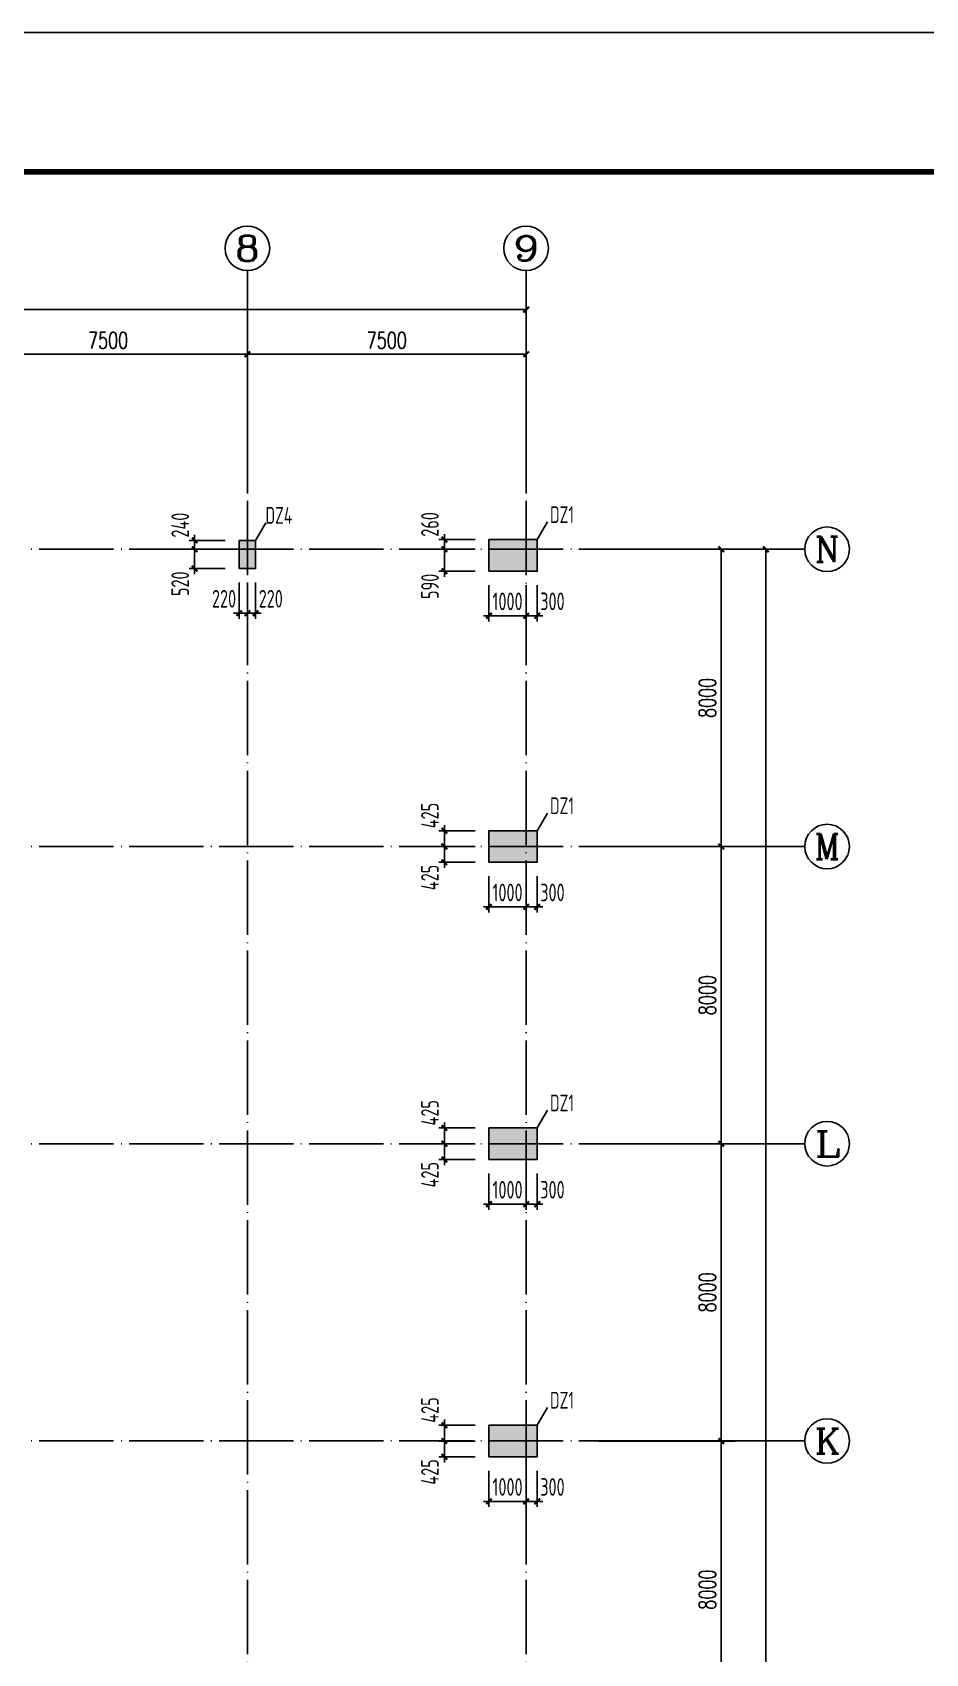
# Model space of a CAD drawing. Extents: x 14475413 to 15955882, y -732572 to -282951.
# Drawn here: x 14954831 to 14978864, y -510457 to -466825 of the extents above; entities that cross this region are included whole.
import ezdxf
from ezdxf.enums import TextEntityAlignment as Align

# ---------------------------------------------------------------- set-up
doc = ezdxf.new("R2010")
doc.units = 0
doc.header["$LTSCALE"] = 1000
doc.header["$MEASUREMENT"] = 0
doc.linetypes.add('DOTE', pattern=[2.42, 2, -0.2, 0.02, -0.2])
for name, color, linetype in [('AXIS', 3, 'Continuous'), ('AXIS_TEXT', 7, 'Continuous'), ('COLU', 253, 'Continuous'), ('COLU_DIM', 3, 'Continuous'), ('COLU_HATCH', 251, 'Continuous'), ('DOTE', 1, 'DOTE'), ('STAIR', 2, 'Continuous'), ('TK', 4, 'Continuous')]:
    doc.layers.add(name, color=color, linetype=linetype)
doc.styles.add('_TCH_AXIS', font='COMPLEX', dxfattribs={"bigfont": 'GBCBIG'})
doc.styles.add('_TCH_DIM_T3', font='SIMPLEX', dxfattribs={"width": 0.705882, "bigfont": 'GBCBIG'})
doc.styles.add('COMPLEX', font='COMPLEX')
doc.styles.add('TSSD_Dimension', font='Tssdeng.shx', dxfattribs={"width": 0.7, "bigfont": 'hztxt.shx'})
doc.styles.add('TSSD_REIN', font='tssdeng.shx', dxfattribs={"width": 0.7, "bigfont": 'tssdchn.shx'})
doc.dimstyles.new('_TCH_ARCH&&150', dxfattribs={"dimtxt": 446.25, "dimasz": 150, "dimexe": 375, "dimexo": 450, "dimgap": 150, "dimtad": 1, "dimdec": 0, "dimzin": 0, "dimdsep": 46, "dimtxsty": '_TCH_DIM_T3', "dimblk": 'ARCHTICK', "dimcen": 0.09, "dimclrt": 7, "dimazin": 2, "dimtfac": 1, "dimtdec": 0, "dimtix": 1, "dimtmove": 2, "dimatfit": 3, "dimfxl": 0, "dimtolj": 1, "dimtzin": 0, "dimarcsym": 0})
doc.dimstyles.new('TSSD_150_150', dxfattribs={"dimtxt": 475, "dimasz": 150, "dimexe": 150, "dimexo": 375, "dimgap": 150, "dimtad": 1, "dimdec": 0, "dimzin": 0, "dimdsep": 46, "dimtxsty": 'TSSD_Dimension', "dimblk": 'ARCHTICK', "dimcen": 0, "dimdle": 150, "dimclrt": 7, "dimadec": 0, "dimazin": 0, "dimtfac": 1, "dimtdec": 0, "dimtix": 1, "dimtmove": 2, "dimatfit": 3, "dimfxl": 0, "dimtolj": 1, "dimtzin": 0, "dimarcsym": 0})

# ---------------------------------------------------------------- blocks, each defined once
blk = doc.blocks.new('_ArchTick')
at = {"color": 0, "linetype": 'ByBlock', "const_width": 0.4}
blk.add_lwpolyline([(-0.5, -0.5), (0.5, 0.5)], dxfattribs=at)
blk = doc.blocks.new('*D67')
at = {"layer": 'COLU_DIM', "color": 0, "lineweight": -2, "ltscale": 0.5}
for p, q in [((14968116, -481701), (14968116, -482676)), ((14968416, -481701), (14968416, -482676)), ((14968566, -482526), (14967966, -482526))]:
    blk.add_line(p, q, dxfattribs=at)
at = {"layer": 'Defpoints', "color": 0, "ltscale": 0.5}
for p in [(14968116, -481326), (14968416, -481326), (14968116, -482526)]:
    blk.add_point(p, dxfattribs=at)
at = {"layer": 'COLU_DIM', "color": 0, "lineweight": -2, "ltscale": 0.5, "xscale": 150, "yscale": 150, "zscale": 150, "rotation": 180}
blk.add_blockref('_ArchTick', (14968116, -482526), dxfattribs=at)
at = {"layer": 'COLU_DIM', "color": 0, "lineweight": -2, "ltscale": 0.5, "xscale": 150, "yscale": 150, "zscale": 150}
blk.add_blockref('_ArchTick', (14968416, -482526), dxfattribs=at)
at = {"layer": 'COLU_DIM', "color": 7, "ltscale": 0.5, "insert": (14968824, -482138), "char_height": 475, "attachment_point": 5, "style": 'TSSD_Dimension'}
blk.add_mtext('\\A1;300', dxfattribs=at)
blk = doc.blocks.new('*D68')
at = {"layer": 'COLU_DIM', "color": 0, "lineweight": -2, "ltscale": 0.5}
for p, q in [((14967116, -481701), (14967116, -482676)), ((14968116, -481701), (14968116, -482676)), ((14967116, -482526), (14966966, -482526)), ((14968116, -482526), (14967116, -482526)), ((14968116, -482526), (14968266, -482526))]:
    blk.add_line(p, q, dxfattribs=at)
at = {"layer": 'Defpoints', "color": 0, "ltscale": 0.5}
for p in [(14967116, -481326), (14968116, -481326), (14967116, -482526)]:
    blk.add_point(p, dxfattribs=at)
at = {"layer": 'COLU_DIM', "color": 0, "lineweight": -2, "ltscale": 0.5, "xscale": 150, "yscale": 150, "zscale": 150}
blk.add_blockref('_ArchTick', (14967116, -482526), dxfattribs=at)
at = {"layer": 'COLU_DIM', "color": 0, "lineweight": -2, "ltscale": 0.5, "xscale": 150, "yscale": 150, "zscale": 150, "rotation": 180}
blk.add_blockref('_ArchTick', (14968116, -482526), dxfattribs=at)
at = {"layer": 'COLU_DIM', "color": 7, "ltscale": 0.5, "insert": (14967616, -482138), "char_height": 475, "attachment_point": 5, "style": 'TSSD_Dimension'}
blk.add_mtext('\\A1;1000', dxfattribs=at)
blk = doc.blocks.new('*D69')
at = {"layer": 'COLU_DIM', "color": 0, "lineweight": -2, "ltscale": 0.5}
for p, q in [((14966741, -480736), (14965766, -480736)), ((14965916, -481476), (14965916, -480586)), ((14966741, -481326), (14965766, -481326))]:
    blk.add_line(p, q, dxfattribs=at)
at = {"layer": 'Defpoints', "color": 0, "ltscale": 0.5}
for p in [(14965916, -480736), (14967116, -480736), (14967116, -481326)]:
    blk.add_point(p, dxfattribs=at)
at = {"layer": 'COLU_DIM', "color": 0, "lineweight": -2, "ltscale": 0.5, "xscale": 150, "yscale": 150, "zscale": 150}
for p, rotation in [((14965916, -480736), 90), ((14965916, -481326), 270)]:
    blk.add_blockref('_ArchTick', p, dxfattribs=dict(at, rotation=rotation))
at = {"layer": 'COLU_DIM', "color": 7, "ltscale": 0.5, "insert": (14965528, -481734), "char_height": 475, "attachment_point": 5, "rotation": 90, "style": 'TSSD_Dimension'}
blk.add_mtext('\\A1;590', dxfattribs=at)
blk = doc.blocks.new('*D70')
at = {"layer": 'COLU_DIM', "color": 0, "lineweight": -2, "ltscale": 0.5}
for p, q in [((14965916, -480476), (14965916, -480326)), ((14966741, -480476), (14965766, -480476)), ((14966741, -480736), (14965766, -480736)), ((14965916, -480736), (14965916, -480476)), ((14965916, -480736), (14965916, -480886))]:
    blk.add_line(p, q, dxfattribs=at)
at = {"layer": 'Defpoints', "color": 0, "ltscale": 0.5}
for p in [(14965916, -480476), (14967116, -480476), (14967116, -480736)]:
    blk.add_point(p, dxfattribs=at)
at = {"layer": 'COLU_DIM', "color": 0, "lineweight": -2, "ltscale": 0.5, "xscale": 150, "yscale": 150, "zscale": 150}
for p, rotation in [((14965916, -480476), 270), ((14965916, -480736), 90)]:
    blk.add_blockref('_ArchTick', p, dxfattribs=dict(at, rotation=rotation))
at = {"layer": 'COLU_DIM', "color": 7, "ltscale": 0.5, "insert": (14965528, -480067), "char_height": 475, "attachment_point": 5, "rotation": 90, "style": 'TSSD_Dimension'}
blk.add_mtext('\\A1;260', dxfattribs=at)
blk = doc.blocks.new('*D71')
at = {"layer": 'COLU_DIM', "color": 0, "lineweight": -2, "ltscale": 0.5}
for p, q in [((14968116, -489536), (14968116, -490511)), ((14968416, -489536), (14968416, -490511)), ((14968566, -490361), (14967966, -490361))]:
    blk.add_line(p, q, dxfattribs=at)
at = {"layer": 'Defpoints', "color": 0, "ltscale": 0.5}
for p in [(14968116, -489161), (14968416, -489161), (14968116, -490361)]:
    blk.add_point(p, dxfattribs=at)
at = {"layer": 'COLU_DIM', "color": 0, "lineweight": -2, "ltscale": 0.5, "xscale": 150, "yscale": 150, "zscale": 150, "rotation": 180}
blk.add_blockref('_ArchTick', (14968116, -490361), dxfattribs=at)
at = {"layer": 'COLU_DIM', "color": 0, "lineweight": -2, "ltscale": 0.5, "xscale": 150, "yscale": 150, "zscale": 150}
blk.add_blockref('_ArchTick', (14968416, -490361), dxfattribs=at)
at = {"layer": 'COLU_DIM', "color": 7, "ltscale": 0.5, "insert": (14968824, -489973), "char_height": 475, "attachment_point": 5, "style": 'TSSD_Dimension'}
blk.add_mtext('\\A1;300', dxfattribs=at)
blk = doc.blocks.new('*D72')
at = {"layer": 'COLU_DIM', "color": 0, "lineweight": -2, "ltscale": 0.5}
for p, q in [((14967116, -489536), (14967116, -490511)), ((14968116, -489536), (14968116, -490511)), ((14967116, -490361), (14966966, -490361)), ((14968116, -490361), (14967116, -490361)), ((14968116, -490361), (14968266, -490361))]:
    blk.add_line(p, q, dxfattribs=at)
at = {"layer": 'Defpoints', "color": 0, "ltscale": 0.5}
for p in [(14967116, -489161), (14968116, -489161), (14967116, -490361)]:
    blk.add_point(p, dxfattribs=at)
at = {"layer": 'COLU_DIM', "color": 0, "lineweight": -2, "ltscale": 0.5, "xscale": 150, "yscale": 150, "zscale": 150}
blk.add_blockref('_ArchTick', (14967116, -490361), dxfattribs=at)
at = {"layer": 'COLU_DIM', "color": 0, "lineweight": -2, "ltscale": 0.5, "xscale": 150, "yscale": 150, "zscale": 150, "rotation": 180}
blk.add_blockref('_ArchTick', (14968116, -490361), dxfattribs=at)
at = {"layer": 'COLU_DIM', "color": 7, "ltscale": 0.5, "insert": (14967616, -489973), "char_height": 475, "attachment_point": 5, "style": 'TSSD_Dimension'}
blk.add_mtext('\\A1;1000', dxfattribs=at)
blk = doc.blocks.new('*D73')
at = {"layer": 'COLU_DIM', "color": 0, "lineweight": -2, "ltscale": 0.5}
for p, q in [((14965916, -489311), (14965916, -488586)), ((14966741, -488736), (14965766, -488736)), ((14966741, -489161), (14965766, -489161))]:
    blk.add_line(p, q, dxfattribs=at)
at = {"layer": 'Defpoints', "color": 0, "ltscale": 0.5}
for p in [(14965916, -488736), (14967116, -488736), (14967116, -489161)]:
    blk.add_point(p, dxfattribs=at)
at = {"layer": 'COLU_DIM', "color": 0, "lineweight": -2, "ltscale": 0.5, "xscale": 150, "yscale": 150, "zscale": 150}
for p, rotation in [((14965916, -488736), 90), ((14965916, -489161), 270)]:
    blk.add_blockref('_ArchTick', p, dxfattribs=dict(at, rotation=rotation))
at = {"layer": 'COLU_DIM', "color": 7, "ltscale": 0.5, "insert": (14965528, -489569), "char_height": 475, "attachment_point": 5, "rotation": 90, "style": 'TSSD_Dimension'}
blk.add_mtext('\\A1;425', dxfattribs=at)
blk = doc.blocks.new('*D74')
at = {"layer": 'COLU_DIM', "color": 0, "lineweight": -2, "ltscale": 0.5}
for p, q in [((14965916, -488886), (14965916, -488161)), ((14966741, -488311), (14965766, -488311)), ((14966741, -488736), (14965766, -488736))]:
    blk.add_line(p, q, dxfattribs=at)
at = {"layer": 'Defpoints', "color": 0, "ltscale": 0.5}
for p in [(14965916, -488311), (14967116, -488311), (14967116, -488736)]:
    blk.add_point(p, dxfattribs=at)
at = {"layer": 'COLU_DIM', "color": 0, "lineweight": -2, "ltscale": 0.5, "xscale": 150, "yscale": 150, "zscale": 150}
for p, rotation in [((14965916, -488311), 90), ((14965916, -488736), 270)]:
    blk.add_blockref('_ArchTick', p, dxfattribs=dict(at, rotation=rotation))
at = {"layer": 'COLU_DIM', "color": 7, "ltscale": 0.5, "insert": (14965528, -487902), "char_height": 475, "attachment_point": 5, "rotation": 90, "style": 'TSSD_Dimension'}
blk.add_mtext('\\A1;425', dxfattribs=at)
blk = doc.blocks.new('*D87')
at = {"layer": 'COLU_DIM', "color": 0, "lineweight": -2, "ltscale": 0.5}
for p, q in [((14968116, -497536), (14968116, -498511)), ((14968416, -497536), (14968416, -498511)), ((14968566, -498361), (14967966, -498361))]:
    blk.add_line(p, q, dxfattribs=at)
at = {"layer": 'Defpoints', "color": 0, "ltscale": 0.5}
for p in [(14968116, -497161), (14968416, -497161), (14968116, -498361)]:
    blk.add_point(p, dxfattribs=at)
at = {"layer": 'COLU_DIM', "color": 0, "lineweight": -2, "ltscale": 0.5, "xscale": 150, "yscale": 150, "zscale": 150, "rotation": 180}
blk.add_blockref('_ArchTick', (14968116, -498361), dxfattribs=at)
at = {"layer": 'COLU_DIM', "color": 0, "lineweight": -2, "ltscale": 0.5, "xscale": 150, "yscale": 150, "zscale": 150}
blk.add_blockref('_ArchTick', (14968416, -498361), dxfattribs=at)
at = {"layer": 'COLU_DIM', "color": 7, "ltscale": 0.5, "insert": (14968824, -497973), "char_height": 475, "attachment_point": 5, "style": 'TSSD_Dimension'}
blk.add_mtext('\\A1;300', dxfattribs=at)
blk = doc.blocks.new('*D88')
at = {"layer": 'COLU_DIM', "color": 0, "lineweight": -2, "ltscale": 0.5}
for p, q in [((14967116, -497536), (14967116, -498511)), ((14968116, -497536), (14968116, -498511)), ((14967116, -498361), (14966966, -498361)), ((14968116, -498361), (14967116, -498361)), ((14968116, -498361), (14968266, -498361))]:
    blk.add_line(p, q, dxfattribs=at)
at = {"layer": 'Defpoints', "color": 0, "ltscale": 0.5}
for p in [(14967116, -497161), (14968116, -497161), (14967116, -498361)]:
    blk.add_point(p, dxfattribs=at)
at = {"layer": 'COLU_DIM', "color": 0, "lineweight": -2, "ltscale": 0.5, "xscale": 150, "yscale": 150, "zscale": 150}
blk.add_blockref('_ArchTick', (14967116, -498361), dxfattribs=at)
at = {"layer": 'COLU_DIM', "color": 0, "lineweight": -2, "ltscale": 0.5, "xscale": 150, "yscale": 150, "zscale": 150, "rotation": 180}
blk.add_blockref('_ArchTick', (14968116, -498361), dxfattribs=at)
at = {"layer": 'COLU_DIM', "color": 7, "ltscale": 0.5, "insert": (14967616, -497973), "char_height": 475, "attachment_point": 5, "style": 'TSSD_Dimension'}
blk.add_mtext('\\A1;1000', dxfattribs=at)
blk = doc.blocks.new('*D89')
at = {"layer": 'COLU_DIM', "color": 0, "lineweight": -2, "ltscale": 0.5}
for p, q in [((14966741, -496736), (14965766, -496736)), ((14965916, -497311), (14965916, -496586)), ((14966741, -497161), (14965766, -497161))]:
    blk.add_line(p, q, dxfattribs=at)
at = {"layer": 'Defpoints', "color": 0, "ltscale": 0.5}
for p in [(14965916, -496736), (14967116, -496736), (14967116, -497161)]:
    blk.add_point(p, dxfattribs=at)
at = {"layer": 'COLU_DIM', "color": 0, "lineweight": -2, "ltscale": 0.5, "xscale": 150, "yscale": 150, "zscale": 150}
for p, rotation in [((14965916, -496736), 90), ((14965916, -497161), 270)]:
    blk.add_blockref('_ArchTick', p, dxfattribs=dict(at, rotation=rotation))
at = {"layer": 'COLU_DIM', "color": 7, "ltscale": 0.5, "insert": (14965528, -497569), "char_height": 475, "attachment_point": 5, "rotation": 90, "style": 'TSSD_Dimension'}
blk.add_mtext('\\A1;425', dxfattribs=at)
blk = doc.blocks.new('*D90')
at = {"layer": 'COLU_DIM', "color": 0, "lineweight": -2, "ltscale": 0.5}
for p, q in [((14966741, -496311), (14965766, -496311)), ((14965916, -496886), (14965916, -496161)), ((14966741, -496736), (14965766, -496736))]:
    blk.add_line(p, q, dxfattribs=at)
at = {"layer": 'Defpoints', "color": 0, "ltscale": 0.5}
for p in [(14965916, -496311), (14967116, -496311), (14967116, -496736)]:
    blk.add_point(p, dxfattribs=at)
at = {"layer": 'COLU_DIM', "color": 0, "lineweight": -2, "ltscale": 0.5, "xscale": 150, "yscale": 150, "zscale": 150}
for p, rotation in [((14965916, -496311), 90), ((14965916, -496736), 270)]:
    blk.add_blockref('_ArchTick', p, dxfattribs=dict(at, rotation=rotation))
at = {"layer": 'COLU_DIM', "color": 7, "ltscale": 0.5, "insert": (14965528, -495902), "char_height": 475, "attachment_point": 5, "rotation": 90, "style": 'TSSD_Dimension'}
blk.add_mtext('\\A1;425', dxfattribs=at)
blk = doc.blocks.new('*D99')
at = {"layer": 'COLU_DIM', "color": 0, "lineweight": -2, "ltscale": 0.5}
for p, q in [((14968116, -505536), (14968116, -506511)), ((14968416, -505536), (14968416, -506511)), ((14968566, -506361), (14967966, -506361))]:
    blk.add_line(p, q, dxfattribs=at)
at = {"layer": 'Defpoints', "color": 0, "ltscale": 0.5}
for p in [(14968116, -505161), (14968416, -505161), (14968116, -506361)]:
    blk.add_point(p, dxfattribs=at)
at = {"layer": 'COLU_DIM', "color": 0, "lineweight": -2, "ltscale": 0.5, "xscale": 150, "yscale": 150, "zscale": 150, "rotation": 180}
blk.add_blockref('_ArchTick', (14968116, -506361), dxfattribs=at)
at = {"layer": 'COLU_DIM', "color": 0, "lineweight": -2, "ltscale": 0.5, "xscale": 150, "yscale": 150, "zscale": 150}
blk.add_blockref('_ArchTick', (14968416, -506361), dxfattribs=at)
at = {"layer": 'COLU_DIM', "color": 7, "ltscale": 0.5, "insert": (14968824, -505973), "char_height": 475, "attachment_point": 5, "style": 'TSSD_Dimension'}
blk.add_mtext('\\A1;300', dxfattribs=at)
blk = doc.blocks.new('*D100')
at = {"layer": 'COLU_DIM', "color": 0, "lineweight": -2, "ltscale": 0.5}
for p, q in [((14967116, -505536), (14967116, -506511)), ((14968116, -505536), (14968116, -506511)), ((14967116, -506361), (14966966, -506361)), ((14968116, -506361), (14967116, -506361)), ((14968116, -506361), (14968266, -506361))]:
    blk.add_line(p, q, dxfattribs=at)
at = {"layer": 'Defpoints', "color": 0, "ltscale": 0.5}
for p in [(14967116, -505161), (14968116, -505161), (14967116, -506361)]:
    blk.add_point(p, dxfattribs=at)
at = {"layer": 'COLU_DIM', "color": 0, "lineweight": -2, "ltscale": 0.5, "xscale": 150, "yscale": 150, "zscale": 150}
blk.add_blockref('_ArchTick', (14967116, -506361), dxfattribs=at)
at = {"layer": 'COLU_DIM', "color": 0, "lineweight": -2, "ltscale": 0.5, "xscale": 150, "yscale": 150, "zscale": 150, "rotation": 180}
blk.add_blockref('_ArchTick', (14968116, -506361), dxfattribs=at)
at = {"layer": 'COLU_DIM', "color": 7, "ltscale": 0.5, "insert": (14967616, -505973), "char_height": 475, "attachment_point": 5, "style": 'TSSD_Dimension'}
blk.add_mtext('\\A1;1000', dxfattribs=at)
blk = doc.blocks.new('*D101')
at = {"layer": 'COLU_DIM', "color": 0, "lineweight": -2, "ltscale": 0.5}
for p, q in [((14966741, -504736), (14965766, -504736)), ((14965916, -505311), (14965916, -504586)), ((14966741, -505161), (14965766, -505161))]:
    blk.add_line(p, q, dxfattribs=at)
at = {"layer": 'Defpoints', "color": 0, "ltscale": 0.5}
for p in [(14965916, -504736), (14967116, -504736), (14967116, -505161)]:
    blk.add_point(p, dxfattribs=at)
at = {"layer": 'COLU_DIM', "color": 0, "lineweight": -2, "ltscale": 0.5, "xscale": 150, "yscale": 150, "zscale": 150}
for p, rotation in [((14965916, -504736), 90), ((14965916, -505161), 270)]:
    blk.add_blockref('_ArchTick', p, dxfattribs=dict(at, rotation=rotation))
at = {"layer": 'COLU_DIM', "color": 7, "ltscale": 0.5, "insert": (14965528, -505569), "char_height": 475, "attachment_point": 5, "rotation": 90, "style": 'TSSD_Dimension'}
blk.add_mtext('\\A1;425', dxfattribs=at)
blk = doc.blocks.new('*D102')
at = {"layer": 'COLU_DIM', "color": 0, "lineweight": -2, "ltscale": 0.5}
for p, q in [((14966741, -504311), (14965766, -504311)), ((14965916, -504886), (14965916, -504161)), ((14966741, -504736), (14965766, -504736))]:
    blk.add_line(p, q, dxfattribs=at)
at = {"layer": 'Defpoints', "color": 0, "ltscale": 0.5}
for p in [(14965916, -504311), (14967116, -504311), (14967116, -504736)]:
    blk.add_point(p, dxfattribs=at)
at = {"layer": 'COLU_DIM', "color": 0, "lineweight": -2, "ltscale": 0.5, "xscale": 150, "yscale": 150, "zscale": 150}
for p, rotation in [((14965916, -504311), 90), ((14965916, -504736), 270)]:
    blk.add_blockref('_ArchTick', p, dxfattribs=dict(at, rotation=rotation))
at = {"layer": 'COLU_DIM', "color": 7, "ltscale": 0.5, "insert": (14965528, -503902), "char_height": 475, "attachment_point": 5, "rotation": 90, "style": 'TSSD_Dimension'}
blk.add_mtext('\\A1;425', dxfattribs=at)
blk = doc.blocks.new('*D223')
at = {"layer": 'COLU_DIM', "color": 0, "lineweight": -2, "ltscale": 0.5}
for p, q in [((14960616, -481631), (14960616, -482606)), ((14960836, -481631), (14960836, -482606)), ((14960616, -482456), (14960466, -482456)), ((14960836, -482456), (14960616, -482456)), ((14960836, -482456), (14960986, -482456))]:
    blk.add_line(p, q, dxfattribs=at)
at = {"layer": 'Defpoints', "color": 0, "ltscale": 0.5}
for p in [(14960616, -481256), (14960836, -481256), (14960616, -482456)]:
    blk.add_point(p, dxfattribs=at)
at = {"layer": 'COLU_DIM', "color": 0, "lineweight": -2, "ltscale": 0.5, "xscale": 150, "yscale": 150, "zscale": 150}
blk.add_blockref('_ArchTick', (14960616, -482456), dxfattribs=at)
at = {"layer": 'COLU_DIM', "color": 0, "lineweight": -2, "ltscale": 0.5, "xscale": 150, "yscale": 150, "zscale": 150, "rotation": 180}
blk.add_blockref('_ArchTick', (14960836, -482456), dxfattribs=at)
at = {"layer": 'COLU_DIM', "color": 7, "ltscale": 0.5, "insert": (14961244, -482068), "char_height": 475, "attachment_point": 5, "style": 'TSSD_Dimension'}
blk.add_mtext('\\A1;220', dxfattribs=at)
blk = doc.blocks.new('*D224')
at = {"layer": 'COLU_DIM', "color": 0, "lineweight": -2, "ltscale": 0.5}
for p, q in [((14960396, -481631), (14960396, -482606)), ((14960616, -481631), (14960616, -482606)), ((14960396, -482456), (14960246, -482456)), ((14960616, -482456), (14960396, -482456)), ((14960616, -482456), (14960766, -482456))]:
    blk.add_line(p, q, dxfattribs=at)
at = {"layer": 'Defpoints', "color": 0, "ltscale": 0.5}
for p in [(14960396, -481256), (14960616, -481256), (14960396, -482456)]:
    blk.add_point(p, dxfattribs=at)
at = {"layer": 'COLU_DIM', "color": 0, "lineweight": -2, "ltscale": 0.5, "xscale": 150, "yscale": 150, "zscale": 150}
blk.add_blockref('_ArchTick', (14960396, -482456), dxfattribs=at)
at = {"layer": 'COLU_DIM', "color": 0, "lineweight": -2, "ltscale": 0.5, "xscale": 150, "yscale": 150, "zscale": 150, "rotation": 180}
blk.add_blockref('_ArchTick', (14960616, -482456), dxfattribs=at)
at = {"layer": 'COLU_DIM', "color": 7, "ltscale": 0.5, "insert": (14959987, -482068), "char_height": 475, "attachment_point": 5, "style": 'TSSD_Dimension'}
blk.add_mtext('\\A1;220', dxfattribs=at)
blk = doc.blocks.new('*D225')
at = {"layer": 'COLU_DIM', "color": 0, "lineweight": -2, "ltscale": 0.5}
for p, q in [((14960021, -480736), (14959046, -480736)), ((14959196, -481406), (14959196, -480586)), ((14960021, -481256), (14959046, -481256))]:
    blk.add_line(p, q, dxfattribs=at)
at = {"layer": 'Defpoints', "color": 0, "ltscale": 0.5}
for p in [(14959196, -480736), (14960396, -480736), (14960396, -481256)]:
    blk.add_point(p, dxfattribs=at)
at = {"layer": 'COLU_DIM', "color": 0, "lineweight": -2, "ltscale": 0.5, "xscale": 150, "yscale": 150, "zscale": 150}
for p, rotation in [((14959196, -480736), 90), ((14959196, -481256), 270)]:
    blk.add_blockref('_ArchTick', p, dxfattribs=dict(at, rotation=rotation))
at = {"layer": 'COLU_DIM', "color": 7, "ltscale": 0.5, "insert": (14958808, -481664), "char_height": 475, "attachment_point": 5, "rotation": 90, "style": 'TSSD_Dimension'}
blk.add_mtext('\\A1;520', dxfattribs=at)
blk = doc.blocks.new('*D226')
at = {"layer": 'COLU_DIM', "color": 0, "lineweight": -2, "ltscale": 0.5}
for p, q in [((14959196, -480496), (14959196, -480346)), ((14960021, -480496), (14959046, -480496)), ((14960021, -480736), (14959046, -480736)), ((14959196, -480736), (14959196, -480496)), ((14959196, -480736), (14959196, -480886))]:
    blk.add_line(p, q, dxfattribs=at)
at = {"layer": 'Defpoints', "color": 0, "ltscale": 0.5}
for p in [(14959196, -480496), (14960396, -480496), (14960396, -480736)]:
    blk.add_point(p, dxfattribs=at)
at = {"layer": 'COLU_DIM', "color": 0, "lineweight": -2, "ltscale": 0.5, "xscale": 150, "yscale": 150, "zscale": 150}
for p, rotation in [((14959196, -480496), 270), ((14959196, -480736), 90)]:
    blk.add_blockref('_ArchTick', p, dxfattribs=dict(at, rotation=rotation))
at = {"layer": 'COLU_DIM', "color": 7, "ltscale": 0.5, "insert": (14958808, -480087), "char_height": 475, "attachment_point": 5, "rotation": 90, "style": 'TSSD_Dimension'}
blk.add_mtext('\\A1;240', dxfattribs=at)
blk = doc.blocks.new('GeYuanFrame_00164207', base_point=(20.09, 4.53))
at = {"layer": 'TK'}
blk.add_lwpolyline([(20.09, 4.53), (20.09, 598.53), (1071.09, 598.53), (1071.09, 4.53)], close=True, dxfattribs=at)
at = {"layer": 'TK', "const_width": 1}
blk.add_lwpolyline([(45.09, 588.53), (1061.09, 588.53), (1061.09, 14.53), (45.09, 14.53)], close=True, dxfattribs=at)
blk = doc.blocks.new('2Q32321321')
at = {"layer": 'COLU'}
for points in [[(14960396, -481256), (14960396, -480496), (14960836, -480496), (14960836, -481256)], [(14967116, -481326), (14967116, -480476), (14968416, -480476), (14968416, -481326)], [(14967116, -489161), (14967116, -488311), (14968416, -488311), (14968416, -489161)], [(14967116, -497161), (14967116, -496311), (14968416, -496311), (14968416, -497161)], [(14967116, -505161), (14967116, -504311), (14968416, -504311), (14968416, -505161)]]:
    blk.add_lwpolyline(points, close=True, dxfattribs=at)
blk = doc.blocks.new('_AXISO')
blk.add_circle((0, 0), 0.5)
at = {"layer": 'AXIS_TEXT', "style": 'COMPLEX', "width": 1.041667}
blk.add_attdef('A', text='', height=0.56, dxfattribs=at).set_placement((-0.25, -0.28), (0.25, -0.28), align=Align.FIT)
blk = doc.blocks.new('*D1345')
at = {"layer": 'AXIS', "color": 0, "lineweight": -2}
for p, q in [((14970066, -480736), (14974941, -480736)), ((14974566, -576736), (14974566, -480736)), ((14970066, -576736), (14974941, -576736))]:
    blk.add_line(p, q, dxfattribs=at)
at = {"layer": 'Defpoints', "color": 0}
for p in [(14969616, -480736), (14974566, -480736), (14969616, -576736)]:
    blk.add_point(p, dxfattribs=at)
at = {"layer": 'AXIS', "color": 0, "lineweight": -2, "xscale": 150, "yscale": 150, "zscale": 150}
for p, rotation in [((14974566, -480736), 90), ((14974566, -576736), 270)]:
    blk.add_blockref('_ArchTick', p, dxfattribs=dict(at, rotation=rotation))
at = {"layer": 'AXIS', "color": 7, "insert": (14974193, -528736), "char_height": 446.2, "attachment_point": 5, "rotation": 90, "style": '_TCH_DIM_T3'}
blk.add_mtext('\\A1;96000', dxfattribs=at)
blk = doc.blocks.new('*D1354')
at = {"layer": 'AXIS', "color": 0, "lineweight": -2}
for p, q in [((14970066, -504736), (14973741, -504736)), ((14973366, -512736), (14973366, -504736)), ((14970066, -512736), (14973741, -512736))]:
    blk.add_line(p, q, dxfattribs=at)
at = {"layer": 'Defpoints', "color": 0}
for p in [(14969616, -504736), (14973366, -504736), (14969616, -512736)]:
    blk.add_point(p, dxfattribs=at)
at = {"layer": 'AXIS', "color": 0, "lineweight": -2, "xscale": 150, "yscale": 150, "zscale": 150}
for p, rotation in [((14973366, -504736), 90), ((14973366, -512736), 270)]:
    blk.add_blockref('_ArchTick', p, dxfattribs=dict(at, rotation=rotation))
at = {"layer": 'AXIS', "color": 7, "insert": (14972993, -508736), "char_height": 446.2, "attachment_point": 5, "rotation": 90, "style": '_TCH_DIM_T3'}
blk.add_mtext('\\A1;8000', dxfattribs=at)
blk = doc.blocks.new('*D1355')
at = {"layer": 'AXIS', "color": 0, "lineweight": -2}
for p, q in [((14970066, -496736), (14973741, -496736)), ((14973366, -504736), (14973366, -496736)), ((14970066, -504736), (14973741, -504736))]:
    blk.add_line(p, q, dxfattribs=at)
at = {"layer": 'Defpoints', "color": 0}
for p in [(14969616, -496736), (14973366, -496736), (14969616, -504736)]:
    blk.add_point(p, dxfattribs=at)
at = {"layer": 'AXIS', "color": 0, "lineweight": -2, "xscale": 150, "yscale": 150, "zscale": 150}
for p, rotation in [((14973366, -496736), 90), ((14973366, -504736), 270)]:
    blk.add_blockref('_ArchTick', p, dxfattribs=dict(at, rotation=rotation))
at = {"layer": 'AXIS', "color": 7, "insert": (14972993, -500736), "char_height": 446.2, "attachment_point": 5, "rotation": 90, "style": '_TCH_DIM_T3'}
blk.add_mtext('\\A1;8000', dxfattribs=at)
blk = doc.blocks.new('*D1356')
at = {"layer": 'AXIS', "color": 0, "lineweight": -2}
for p, q in [((14970066, -488736), (14973741, -488736)), ((14973366, -496736), (14973366, -488736)), ((14970066, -496736), (14973741, -496736))]:
    blk.add_line(p, q, dxfattribs=at)
at = {"layer": 'Defpoints', "color": 0}
for p in [(14969616, -488736), (14973366, -488736), (14969616, -496736)]:
    blk.add_point(p, dxfattribs=at)
at = {"layer": 'AXIS', "color": 0, "lineweight": -2, "xscale": 150, "yscale": 150, "zscale": 150}
for p, rotation in [((14973366, -488736), 90), ((14973366, -496736), 270)]:
    blk.add_blockref('_ArchTick', p, dxfattribs=dict(at, rotation=rotation))
at = {"layer": 'AXIS', "color": 7, "insert": (14972993, -492736), "char_height": 446.2, "attachment_point": 5, "rotation": 90, "style": '_TCH_DIM_T3'}
blk.add_mtext('\\A1;8000', dxfattribs=at)
blk = doc.blocks.new('*D1357')
at = {"layer": 'AXIS', "color": 0, "lineweight": -2}
for p, q in [((14970066, -480736), (14973741, -480736)), ((14973366, -488736), (14973366, -480736)), ((14970066, -488736), (14973741, -488736))]:
    blk.add_line(p, q, dxfattribs=at)
at = {"layer": 'Defpoints', "color": 0}
for p in [(14969616, -480736), (14973366, -480736), (14969616, -488736)]:
    blk.add_point(p, dxfattribs=at)
at = {"layer": 'AXIS', "color": 0, "lineweight": -2, "xscale": 150, "yscale": 150, "zscale": 150}
for p, rotation in [((14973366, -480736), 90), ((14973366, -488736), 270)]:
    blk.add_blockref('_ArchTick', p, dxfattribs=dict(at, rotation=rotation))
at = {"layer": 'AXIS', "color": 7, "insert": (14972993, -484736), "char_height": 446.2, "attachment_point": 5, "rotation": 90, "style": '_TCH_DIM_T3'}
blk.add_mtext('\\A1;8000', dxfattribs=at)
blk = doc.blocks.new('*D1367')
at = {"layer": 'AXIS', "color": 0, "lineweight": -2}
for p, q in [((14908116, -478786), (14908116, -473911)), ((14968116, -478786), (14968116, -473911)), ((14908116, -474286), (14968116, -474286))]:
    blk.add_line(p, q, dxfattribs=at)
at = {"layer": 'Defpoints', "color": 0}
for p in [(14968116, -474286), (14908116, -479236), (14968116, -479236)]:
    blk.add_point(p, dxfattribs=at)
at = {"layer": 'AXIS', "color": 0, "lineweight": -2, "xscale": 150, "yscale": 150, "zscale": 150, "rotation": 180}
blk.add_blockref('_ArchTick', (14908116, -474286), dxfattribs=at)
at = {"layer": 'AXIS', "color": 0, "lineweight": -2, "xscale": 150, "yscale": 150, "zscale": 150}
blk.add_blockref('_ArchTick', (14968116, -474286), dxfattribs=at)
at = {"layer": 'AXIS', "color": 7, "insert": (14938116, -473913), "char_height": 446.2, "attachment_point": 5, "style": '_TCH_DIM_T3'}
blk.add_mtext('\\A1;60000', dxfattribs=at)
blk = doc.blocks.new('*D1374')
at = {"layer": 'AXIS', "color": 0, "lineweight": -2}
for p, q in [((14953116, -478786), (14953116, -475111)), ((14960616, -478786), (14960616, -475111)), ((14953116, -475486), (14960616, -475486))]:
    blk.add_line(p, q, dxfattribs=at)
at = {"layer": 'Defpoints', "color": 0}
for p in [(14960616, -475486), (14953116, -479236), (14960616, -479236)]:
    blk.add_point(p, dxfattribs=at)
at = {"layer": 'AXIS', "color": 0, "lineweight": -2, "xscale": 150, "yscale": 150, "zscale": 150, "rotation": 180}
blk.add_blockref('_ArchTick', (14953116, -475486), dxfattribs=at)
at = {"layer": 'AXIS', "color": 0, "lineweight": -2, "xscale": 150, "yscale": 150, "zscale": 150}
blk.add_blockref('_ArchTick', (14960616, -475486), dxfattribs=at)
at = {"layer": 'AXIS', "color": 7, "insert": (14956866, -475113), "char_height": 446.2, "attachment_point": 5, "style": '_TCH_DIM_T3'}
blk.add_mtext('\\A1;7500', dxfattribs=at)
blk = doc.blocks.new('*D1375')
at = {"layer": 'AXIS', "color": 0, "lineweight": -2}
for p, q in [((14960616, -478786), (14960616, -475111)), ((14968116, -478786), (14968116, -475111)), ((14960616, -475486), (14968116, -475486))]:
    blk.add_line(p, q, dxfattribs=at)
at = {"layer": 'Defpoints', "color": 0}
for p in [(14968116, -475486), (14960616, -479236), (14968116, -479236)]:
    blk.add_point(p, dxfattribs=at)
at = {"layer": 'AXIS', "color": 0, "lineweight": -2, "xscale": 150, "yscale": 150, "zscale": 150, "rotation": 180}
blk.add_blockref('_ArchTick', (14960616, -475486), dxfattribs=at)
at = {"layer": 'AXIS', "color": 0, "lineweight": -2, "xscale": 150, "yscale": 150, "zscale": 150}
blk.add_blockref('_ArchTick', (14968116, -475486), dxfattribs=at)
at = {"layer": 'AXIS', "color": 7, "insert": (14964366, -475113), "char_height": 446.2, "attachment_point": 5, "style": '_TCH_DIM_T3'}
blk.add_mtext('\\A1;7500', dxfattribs=at)

msp = doc.modelspace()

# ---------------------------------------------------------------- hatches: boundary and pattern name
at = {"layer": 'COLU_HATCH', "ltscale": 0.5}
for points in [[(14960395.7, -481255.7), (14960395.7, -480495.7), (14960835.7, -480495.7), (14960835.7, -481255.7)], [(14967115.7, -481325.7), (14967115.7, -480475.7), (14968415.7, -480475.7), (14968415.7, -481325.7)], [(14967115.7, -489160.7), (14967115.7, -488310.7), (14968415.7, -488310.7), (14968415.7, -489160.7)], [(14967115.7, -497160.7), (14967115.7, -496310.7), (14968415.7, -496310.7), (14968415.7, -497160.7)], [(14967115.7, -505160.7), (14967115.7, -504310.7), (14968415.7, -504310.7), (14968415.7, -505160.7)]]:
    msp.add_hatch(color=256, dxfattribs=at).paths.add_polyline_path(points)

# ---------------------------------------------------------------- linework, layer by layer
at = {"layer": 'AXIS'}
for p, q in [((14960615.7, -479235.7), (14960615.7, -473235.7)), ((14968115.7, -479235.7), (14968115.7, -473235.7)), ((14969615.7, -480735.7), (14975615.7, -480735.7)), ((14969615.7, -488735.7), (14975615.7, -488735.7)), ((14969615.7, -496735.7), (14975615.7, -496735.7)), ((14969615.7, -504735.7), (14975615.7, -504735.7))]:
    msp.add_line(p, q, dxfattribs=at)
at = {"layer": 'DOTE'}
for p, q in [((14960615.7, -578235.7), (14960615.7, -479235.7)), ((14968115.7, -578235.7), (14968115.7, -479235.7)), ((14906615.7, -480735.7), (14969615.7, -480735.7)), ((14906615.7, -488735.7), (14969615.7, -488735.7)), ((14906615.7, -496735.7), (14969615.7, -496735.7)), ((14906615.7, -504735.7), (14969615.7, -504735.7))]:
    msp.add_line(p, q, dxfattribs=at)
at = {"layer": 'STAIR'}
for p, q in [((14960835.7, -480495.7), (14961108.7, -480019.9)), ((14968415.7, -480475.7), (14968688.7, -479999.9)), ((14968415.7, -488310.7), (14968688.7, -487834.9)), ((14968415.7, -496310.7), (14968688.7, -495834.9)), ((14968415.7, -504310.7), (14968688.7, -503834.9))]:
    msp.add_line(p, q, dxfattribs=at)

# ---------------------------------------------------------------- block references
at = {"xscale": 150, "yscale": 150, "zscale": 150, "rotation": 270}
msp.add_blockref('GeYuanFrame_00164207', (14893868, -466825.4), dxfattribs=at)
msp.add_blockref('2Q32321321', (0, 0))
at = {"layer": 'AXIS'}
ref = msp.add_blockref('_AXISO', (14960615.7, -472635.7), dxfattribs=dict(at, xscale=1200, yscale=1200, zscale=1200))
ref.add_attrib('A', '8', dxfattribs={"layer": 'AXIS_TEXT', "ltscale": 0.5, "height": 678.8, "style": '_TCH_AXIS', "width": 1.5}).set_placement((14960276.3, -472975.1), (14960955.1, -472975.1), align=Align.FIT)
ref = msp.add_blockref('_AXISO', (14968115.7, -472635.7), dxfattribs=dict(at, xscale=1200, yscale=1200, zscale=1200))
ref.add_attrib('A', '9', dxfattribs={"layer": 'AXIS_TEXT', "ltscale": 0.5, "height": 678.8, "style": '_TCH_AXIS', "width": 1.5}).set_placement((14967776.3, -472975.1), (14968455.1, -472975.1), align=Align.FIT)
ref = msp.add_blockref('_AXISO', (14976215.7, -480735.7), dxfattribs=dict(at, xscale=1200, yscale=1200, zscale=1200))
ref.add_attrib('A', 'N', dxfattribs={"layer": 'AXIS_TEXT', "ltscale": 0.5, "height": 678.8, "style": '_TCH_AXIS', "width": 1.105263}).set_placement((14975876.3, -481075.1), (14976555.1, -481075.1), align=Align.FIT)
ref = msp.add_blockref('_AXISO', (14976215.7, -488735.7), dxfattribs=dict(at, xscale=1200, yscale=1200, zscale=1200))
ref.add_attrib('A', 'M', dxfattribs={"layer": 'AXIS_TEXT', "ltscale": 0.5, "height": 678.8, "style": '_TCH_AXIS'}).set_placement((14975876.3, -489075.1), (14976555.1, -489075.1), align=Align.FIT)
ref = msp.add_blockref('_AXISO', (14976215.7, -496735.7), dxfattribs=dict(at, xscale=1200, yscale=1200, zscale=1200))
ref.add_attrib('A', 'L', dxfattribs={"layer": 'AXIS_TEXT', "ltscale": 0.5, "height": 678.8, "style": '_TCH_AXIS', "width": 1.4}).set_placement((14975876.3, -497075.1), (14976555.1, -497075.1), align=Align.FIT)
ref = msp.add_blockref('_AXISO', (14976215.7, -504735.7), dxfattribs=dict(at, xscale=1200, yscale=1200, zscale=1200))
ref.add_attrib('A', 'K', dxfattribs={"layer": 'AXIS_TEXT', "ltscale": 0.5, "height": 678.8, "style": '_TCH_AXIS', "width": 1.105263}).set_placement((14975876.3, -505075.1), (14976555.1, -505075.1), align=Align.FIT)

# ---------------------------------------------------------------- texts
at = {"layer": 'STAIR', "style": 'TSSD_REIN', "width": 0.7}
for s, p in [('DZ4', (14961824.4, -480049)), ('DZ1', (14969404.4, -480029)), ('DZ1', (14969404.4, -487864)), ('DZ1', (14969404.4, -495864)), ('DZ1', (14969404.4, -503864))]:
    msp.add_text(s, height=450, dxfattribs=at).set_placement(p, align=Align.RIGHT)

# ---------------------------------------------------------------- dimensions: what is measured, and where the dimension line sits
at = {"layer": 'AXIS'}
for p1, p2, distance, text, picture, middle in [((14908115.7, -479235.7), (14968115.7, -479235.7), 4950, '60000', '*D1367', (14938115.7, -473912.6)), ((14953115.7, -479235.7), (14960615.7, -479235.7), 3750, '7500', '*D1374', (14956865.7, -475112.6)), ((14960615.7, -479235.7), (14968115.7, -479235.7), 3750, '7500', '*D1375', (14964365.7, -475112.6)), ((14969615.7, -576735.7), (14969615.7, -480735.7), -4950, '96000', '*D1345', (14974192.6, -528735.7)), ((14969615.7, -488735.7), (14969615.7, -480735.7), -3750, '8000', '*D1357', (14972992.6, -484735.7)), ((14969615.7, -496735.7), (14969615.7, -488735.7), -3750, '8000', '*D1356', (14972992.6, -492735.7)), ((14969615.7, -504735.7), (14969615.7, -496735.7), -3750, '8000', '*D1355', (14972992.6, -500735.7)), ((14969615.7, -512735.7), (14969615.7, -504735.7), -3750, '8000', '*D1354', (14972992.6, -508735.7))]:
    dim = msp.add_aligned_dim(p1=p1, p2=p2, distance=distance, text=text, dimstyle='_TCH_ARCH&&150', dxfattribs=at)
    dim.commit()
    dim.dimension.update_dxf_attribs({"geometry": picture, "text_midpoint": middle})
at = {"layer": 'COLU_DIM', "ltscale": 0.5}
for base, p1, p2, angle, picture, middle in [((14959195.7, -480495.7), (14960395.7, -480735.7), (14960395.7, -480495.7), 90, '*D226', (14958808.2, -480087.1)), ((14965915.7, -480475.7), (14967115.7, -480735.7), (14967115.7, -480475.7), 90, '*D70', (14965528.2, -480067.1)), ((14959195.7, -480735.7), (14960395.7, -481255.7), (14960395.7, -480735.7), 90, '*D225', (14958808.2, -481664.3)), ((14965915.7, -480735.7), (14967115.7, -481325.7), (14967115.7, -480735.7), 90, '*D69', (14965528.2, -481734.3)), ((14960395.7, -482455.7), (14960615.7, -481255.7), (14960395.7, -481255.7), 180, '*D224', (14959987.1, -482068.2)), ((14960615.7, -482455.7), (14960835.7, -481255.7), (14960615.7, -481255.7), 180, '*D223', (14961244.3, -482068.2)), ((14968115.7, -482525.7), (14968415.7, -481325.7), (14968115.7, -481325.7), 180, '*D67', (14968824.3, -482138.2)), ((14965915.7, -488310.7), (14967115.7, -488735.7), (14967115.7, -488310.7), 90, '*D74', (14965528.2, -487902.1)), ((14965915.7, -488735.7), (14967115.7, -489160.7), (14967115.7, -488735.7), 90, '*D73', (14965528.2, -489569.3)), ((14968115.7, -490360.7), (14968415.7, -489160.7), (14968115.7, -489160.7), 180, '*D71', (14968824.3, -489973.2)), ((14965915.7, -496310.7), (14967115.7, -496735.7), (14967115.7, -496310.7), 90, '*D90', (14965528.2, -495902.1)), ((14965915.7, -496735.7), (14967115.7, -497160.7), (14967115.7, -496735.7), 90, '*D89', (14965528.2, -497569.3)), ((14968115.7, -498360.7), (14968415.7, -497160.7), (14968115.7, -497160.7), 180, '*D87', (14968824.3, -497973.2)), ((14965915.7, -504310.7), (14967115.7, -504735.7), (14967115.7, -504310.7), 90, '*D102', (14965528.2, -503902.1)), ((14965915.7, -504735.7), (14967115.7, -505160.7), (14967115.7, -504735.7), 90, '*D101', (14965528.2, -505569.3)), ((14968115.7, -506360.7), (14968415.7, -505160.7), (14968115.7, -505160.7), 180, '*D99', (14968824.3, -505973.2))]:
    dim = msp.add_linear_dim(base=base, p1=p1, p2=p2, angle=angle, dimstyle='TSSD_150_150', dxfattribs=at)
    dim.commit()
    dim.dimension.update_dxf_attribs({"geometry": picture, "text_midpoint": middle, "dimtype": 160})
for base, p1, p2, picture, middle in [((14967115.7, -482525.7), (14968115.7, -481325.7), (14967115.7, -481325.7), '*D68', (14967615.7, -482138.2)), ((14967115.7, -490360.7), (14968115.7, -489160.7), (14967115.7, -489160.7), '*D72', (14967615.7, -489973.2)), ((14967115.7, -498360.7), (14968115.7, -497160.7), (14967115.7, -497160.7), '*D88', (14967615.7, -497973.2)), ((14967115.7, -506360.7), (14968115.7, -505160.7), (14967115.7, -505160.7), '*D100', (14967615.7, -505973.2))]:
    dim = msp.add_linear_dim(base=base, p1=p1, p2=p2, angle=180, dimstyle='TSSD_150_150', dxfattribs=at)
    dim.commit()
    dim.dimension.update_dxf_attribs({"geometry": picture, "text_midpoint": middle})

doc.saveas('drawing.dxf')
